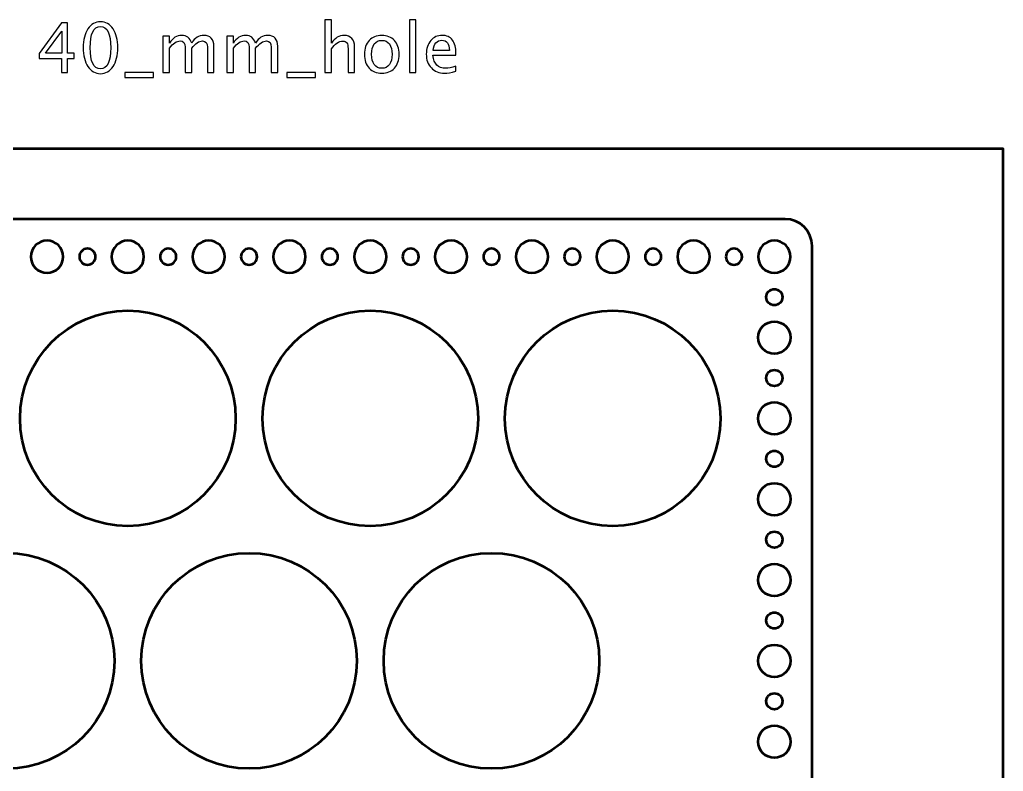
# Model space of a CAD drawing. Header units: centimetres. Extents: x -44 to 44, y -29.8 to 29.1.
# Drawn here: x 25.74 to 44, y 12.2 to 26.15 of the extents above; entities that cross this region are included whole.
import ezdxf

# ---------------------------------------------------------------- set-up
doc = ezdxf.new("R2010")
doc.units = ezdxf.units.CM
doc.header["$MEASUREMENT"] = 0
doc.layers.add('Layer 1', color=7, linetype='Continuous')

msp = doc.modelspace()

# ---------------------------------------------------------------- linework, layer by layer
at = {"layer": 'Layer 1', "color": 4, "lineweight": 53}
msp.add_lwpolyline([(16, 0.25), (44, 0.25), (44, 23.75), (16, 23.75), (16, 0.25)], close=True, dxfattribs=at)
at = {"layer": 'Layer 1', "lineweight": 53}
for centre, major_axis in [((39.75, 21), (0, 0.15)), ((27.75005, 18.74995), (0, 2.00005)), ((32.25005, 18.74995), (0, 2.00005)), ((36.75005, 18.74995), (0, 2.00005)), ((39.75001, 20.24999), (0, 0.30001)), ((39.75, 19.5), (0, 0.15)), ((39.75001, 18.74999), (0, 0.30001)), ((39.75, 18), (0, 0.15)), ((39.75001, 17.24999), (0, 0.30001)), ((39.75, 16.5), (0, 0.15)), ((25.50005, 14.24995), (0, 2.00005)), ((30.00005, 14.24995), (0, 2.00005)), ((34.50005, 14.24995), (0, 2.00005)), ((39.75001, 15.74999), (0, 0.30001)), ((39.75, 15), (0, 0.15)), ((39.75001, 14.24999), (0, 0.30001)), ((39.75, 13.5), (0, 0.15)), ((39.75001, 12.74999), (0, 0.30001))]:
    msp.add_ellipse(centre, major_axis=major_axis, ratio=1, dxfattribs=at)
at = {"layer": 'Layer 1'}
for points, knots in [([(27.2423, 25.14758), (27.14599, 25.14758), (27.06831, 25.19182), (27.00947, 25.28008), (27.00947, 25.28008), (26.95041, 25.36835), (26.92099, 25.48477), (26.92099, 25.62955), (26.92099, 25.62955), (26.92099, 25.77433), (26.95041, 25.89074), (27.00947, 25.97901), (27.00947, 25.97901), (27.06831, 26.06727), (27.14599, 26.11151), (27.2423, 26.11151), (27.2423, 26.11151), (27.33903, 26.11151), (27.41671, 26.06748), (27.47556, 25.97943), (27.47556, 25.97943), (27.53419, 25.89138), (27.56361, 25.77475), (27.56361, 25.62955), (27.56361, 25.62955), (27.56361, 25.48477), (27.53419, 25.36835), (27.47556, 25.28008), (27.47556, 25.28008), (27.41671, 25.19182), (27.33903, 25.14758), (27.2423, 25.14758)], [0, 0, 0, 0, 0.11111111, 0.11111111, 0.11111111, 0.11111111, 0.22222222, 0.22222222, 0.22222222, 0.22222222, 0.33333333, 0.33333333, 0.33333333, 0.33333333, 0.44444444, 0.44444444, 0.44444444, 0.44444444, 0.55555556, 0.55555556, 0.55555556, 0.55555556, 0.66666667, 0.66666667, 0.66666667, 0.66666667, 0.77777778, 0.77777778, 0.77777778, 0.77777778, 1, 1, 1, 1]), ([(31.40748, 25.17044), (31.40748, 25.17044), (31.40748, 26.14961), (31.40748, 26.14961), (31.40748, 26.14961), (31.40748, 26.14961), (31.5294, 26.14961), (31.5294, 26.14961), (31.5294, 26.14961), (31.5294, 26.14961), (31.5294, 25.71633), (31.5294, 25.71633), (31.5294, 25.71633), (31.59396, 25.81052), (31.67312, 25.85751), (31.76668, 25.85751), (31.76668, 25.85751), (31.82552, 25.85751), (31.8723, 25.8391), (31.9068, 25.80205), (31.9068, 25.80205), (31.9413, 25.76522), (31.95866, 25.71548), (31.95866, 25.65325), (31.95866, 25.65325), (31.95866, 25.65325), (31.95866, 25.17044), (31.95866, 25.17044), (31.95866, 25.17044), (31.95866, 25.17044), (31.83674, 25.17044), (31.83674, 25.17044), (31.83674, 25.17044), (31.83674, 25.17044), (31.83674, 25.61346), (31.83674, 25.61346), (31.83674, 25.61346), (31.83674, 25.66341), (31.82933, 25.69897), (31.81473, 25.72014), (31.81473, 25.72014), (31.79991, 25.74152), (31.77557, 25.7521), (31.74149, 25.7521), (31.74149, 25.7521), (31.66656, 25.7521), (31.59586, 25.70321), (31.5294, 25.60542), (31.5294, 25.60542), (31.5294, 25.60542), (31.5294, 25.17044), (31.5294, 25.17044), (31.5294, 25.17044), (31.5294, 25.17044), (31.40748, 25.17044), (31.40748, 25.17044)], [0, 0, 0, 0, 0.06666667, 0.06666667, 0.06666667, 0.06666667, 0.13333333, 0.13333333, 0.13333333, 0.13333333, 0.2, 0.2, 0.2, 0.2, 0.26666667, 0.26666667, 0.26666667, 0.26666667, 0.33333333, 0.33333333, 0.33333333, 0.33333333, 0.4, 0.4, 0.4, 0.4, 0.46666667, 0.46666667, 0.46666667, 0.46666667, 0.53333333, 0.53333333, 0.53333333, 0.53333333, 0.6, 0.6, 0.6, 0.6, 0.66666667, 0.66666667, 0.66666667, 0.66666667, 0.73333333, 0.73333333, 0.73333333, 0.73333333, 0.8, 0.8, 0.8, 0.8, 0.86666667, 0.86666667, 0.86666667, 0.86666667, 1, 1, 1, 1]), ([(32.97593, 25.17044), (32.97593, 25.17044), (32.97593, 26.14961), (32.97593, 26.14961), (32.97593, 26.14961), (32.97593, 26.14961), (33.09785, 26.14961), (33.09785, 26.14961), (33.09785, 26.14961), (33.09785, 26.14961), (33.09785, 25.17044), (33.09785, 25.17044), (33.09785, 25.17044), (33.09785, 25.17044), (32.97593, 25.17044), (32.97593, 25.17044)], [0, 0, 0, 0, 0.2, 0.2, 0.2, 0.2, 0.4, 0.4, 0.4, 0.4, 0.6, 0.6, 0.6, 0.6, 1, 1, 1, 1]), ([(26.51671, 25.17044), (26.51671, 25.17044), (26.51671, 25.43079), (26.51671, 25.43079), (26.51671, 25.43079), (26.51671, 25.43079), (26.10269, 25.43079), (26.10269, 25.43079), (26.10269, 25.43079), (26.10269, 25.43079), (26.10269, 25.5235), (26.10269, 25.5235), (26.10269, 25.5235), (26.10269, 25.5235), (26.51671, 26.08865), (26.51671, 26.08865), (26.51671, 26.08865), (26.51671, 26.08865), (26.63101, 26.08865), (26.63101, 26.08865), (26.63101, 26.08865), (26.63101, 26.08865), (26.63101, 25.53112), (26.63101, 25.53112), (26.63101, 25.53112), (26.63101, 25.53112), (26.7542, 25.53112), (26.7542, 25.53112), (26.7542, 25.53112), (26.7542, 25.53112), (26.7542, 25.43079), (26.7542, 25.43079), (26.7542, 25.43079), (26.7542, 25.43079), (26.63101, 25.43079), (26.63101, 25.43079), (26.63101, 25.43079), (26.63101, 25.43079), (26.63101, 25.17044), (26.63101, 25.17044), (26.63101, 25.17044), (26.63101, 25.17044), (26.51671, 25.17044), (26.51671, 25.17044)], [0, 0, 0, 0, 0.08333333, 0.08333333, 0.08333333, 0.08333333, 0.16666667, 0.16666667, 0.16666667, 0.16666667, 0.25, 0.25, 0.25, 0.25, 0.33333333, 0.33333333, 0.33333333, 0.33333333, 0.41666667, 0.41666667, 0.41666667, 0.41666667, 0.5, 0.5, 0.5, 0.5, 0.58333333, 0.58333333, 0.58333333, 0.58333333, 0.66666667, 0.66666667, 0.66666667, 0.66666667, 0.75, 0.75, 0.75, 0.75, 0.83333333, 0.83333333, 0.83333333, 0.83333333, 1, 1, 1, 1]), ([(26.22313, 25.53112), (26.22313, 25.53112), (26.52433, 25.53112), (26.52433, 25.53112), (26.52433, 25.53112), (26.52433, 25.53112), (26.52433, 25.93794), (26.52433, 25.93794), (26.52433, 25.93794), (26.52433, 25.93794), (26.22313, 25.53112), (26.22313, 25.53112)], [0, 0, 0, 0, 0.25, 0.25, 0.25, 0.25, 0.5, 0.5, 0.5, 0.5, 1, 1, 1, 1]), ([(27.24209, 25.23902), (27.3693, 25.23902), (27.4328, 25.3692), (27.4328, 25.62955), (27.4328, 25.62955), (27.4328, 25.8899), (27.3693, 26.02007), (27.24209, 26.02007), (27.24209, 26.02007), (27.1153, 26.02007), (27.0518, 25.8899), (27.0518, 25.62955), (27.0518, 25.62955), (27.0518, 25.3692), (27.1153, 25.23902), (27.24209, 25.23902)], [0, 0, 0, 0, 0.2, 0.2, 0.2, 0.2, 0.4, 0.4, 0.4, 0.4, 0.6, 0.6, 0.6, 0.6, 1, 1, 1, 1]), ([(28.40096, 25.17044), (28.40096, 25.17044), (28.40096, 25.84354), (28.40096, 25.84354), (28.40096, 25.84354), (28.40096, 25.84354), (28.52288, 25.84354), (28.52288, 25.84354), (28.52288, 25.84354), (28.52288, 25.84354), (28.52288, 25.71633), (28.52288, 25.71633), (28.52288, 25.71633), (28.58236, 25.81052), (28.65856, 25.85751), (28.7519, 25.85751), (28.7519, 25.85751), (28.84186, 25.85751), (28.90303, 25.81052), (28.93563, 25.71633), (28.93563, 25.71633), (28.99342, 25.81137), (29.06877, 25.85878), (29.16127, 25.85878), (29.16127, 25.85878), (29.22032, 25.85878), (29.26625, 25.84142), (29.29906, 25.8065), (29.29906, 25.8065), (29.33187, 25.77157), (29.34838, 25.72268), (29.34838, 25.65981), (29.34838, 25.65981), (29.34838, 25.65981), (29.34838, 25.17044), (29.34838, 25.17044), (29.34838, 25.17044), (29.34838, 25.17044), (29.22646, 25.17044), (29.22646, 25.17044), (29.22646, 25.17044), (29.22646, 25.17044), (29.22646, 25.63971), (29.22646, 25.63971), (29.22646, 25.63971), (29.22646, 25.71633), (29.19598, 25.75464), (29.13502, 25.75464), (29.13502, 25.75464), (29.07173, 25.75464), (29.00527, 25.70998), (28.93563, 25.62044), (28.93563, 25.62044), (28.93563, 25.62044), (28.93563, 25.17044), (28.93563, 25.17044), (28.93563, 25.17044), (28.93563, 25.17044), (28.81371, 25.17044), (28.81371, 25.17044), (28.81371, 25.17044), (28.81371, 25.17044), (28.81371, 25.64013), (28.81371, 25.64013), (28.81371, 25.64013), (28.81371, 25.71739), (28.78281, 25.75591), (28.72079, 25.75591), (28.72079, 25.75591), (28.65919, 25.75591), (28.59315, 25.71104), (28.52288, 25.62108), (28.52288, 25.62108), (28.52288, 25.62108), (28.52288, 25.17044), (28.52288, 25.17044), (28.52288, 25.17044), (28.52288, 25.17044), (28.40096, 25.17044), (28.40096, 25.17044)], [0, 0, 0, 0, 0.04761905, 0.04761905, 0.04761905, 0.04761905, 0.0952381, 0.0952381, 0.0952381, 0.0952381, 0.14285714, 0.14285714, 0.14285714, 0.14285714, 0.19047619, 0.19047619, 0.19047619, 0.19047619, 0.23809524, 0.23809524, 0.23809524, 0.23809524, 0.28571429, 0.28571429, 0.28571429, 0.28571429, 0.33333333, 0.33333333, 0.33333333, 0.33333333, 0.38095238, 0.38095238, 0.38095238, 0.38095238, 0.42857143, 0.42857143, 0.42857143, 0.42857143, 0.47619048, 0.47619048, 0.47619048, 0.47619048, 0.52380952, 0.52380952, 0.52380952, 0.52380952, 0.57142857, 0.57142857, 0.57142857, 0.57142857, 0.61904762, 0.61904762, 0.61904762, 0.61904762, 0.66666667, 0.66666667, 0.66666667, 0.66666667, 0.71428571, 0.71428571, 0.71428571, 0.71428571, 0.76190476, 0.76190476, 0.76190476, 0.76190476, 0.80952381, 0.80952381, 0.80952381, 0.80952381, 0.85714286, 0.85714286, 0.85714286, 0.85714286, 0.9047619, 0.9047619, 0.9047619, 0.9047619, 1, 1, 1, 1]), ([(29.58672, 25.17044), (29.58672, 25.17044), (29.58672, 25.84354), (29.58672, 25.84354), (29.58672, 25.84354), (29.58672, 25.84354), (29.70864, 25.84354), (29.70864, 25.84354), (29.70864, 25.84354), (29.70864, 25.84354), (29.70864, 25.71633), (29.70864, 25.71633), (29.70864, 25.71633), (29.76812, 25.81052), (29.84432, 25.85751), (29.93766, 25.85751), (29.93766, 25.85751), (30.02762, 25.85751), (30.08879, 25.81052), (30.12139, 25.71633), (30.12139, 25.71633), (30.17918, 25.81137), (30.25453, 25.85878), (30.34703, 25.85878), (30.34703, 25.85878), (30.40608, 25.85878), (30.45201, 25.84142), (30.48482, 25.8065), (30.48482, 25.8065), (30.51763, 25.77157), (30.53414, 25.72268), (30.53414, 25.65981), (30.53414, 25.65981), (30.53414, 25.65981), (30.53414, 25.17044), (30.53414, 25.17044), (30.53414, 25.17044), (30.53414, 25.17044), (30.41222, 25.17044), (30.41222, 25.17044), (30.41222, 25.17044), (30.41222, 25.17044), (30.41222, 25.63971), (30.41222, 25.63971), (30.41222, 25.63971), (30.41222, 25.71633), (30.38174, 25.75464), (30.32078, 25.75464), (30.32078, 25.75464), (30.25749, 25.75464), (30.19103, 25.70998), (30.12139, 25.62044), (30.12139, 25.62044), (30.12139, 25.62044), (30.12139, 25.17044), (30.12139, 25.17044), (30.12139, 25.17044), (30.12139, 25.17044), (29.99947, 25.17044), (29.99947, 25.17044), (29.99947, 25.17044), (29.99947, 25.17044), (29.99947, 25.64013), (29.99947, 25.64013), (29.99947, 25.64013), (29.99947, 25.71739), (29.96857, 25.75591), (29.90655, 25.75591), (29.90655, 25.75591), (29.84495, 25.75591), (29.77891, 25.71104), (29.70864, 25.62108), (29.70864, 25.62108), (29.70864, 25.62108), (29.70864, 25.17044), (29.70864, 25.17044), (29.70864, 25.17044), (29.70864, 25.17044), (29.58672, 25.17044), (29.58672, 25.17044)], [0, 0, 0, 0, 0.04761905, 0.04761905, 0.04761905, 0.04761905, 0.0952381, 0.0952381, 0.0952381, 0.0952381, 0.14285714, 0.14285714, 0.14285714, 0.14285714, 0.19047619, 0.19047619, 0.19047619, 0.19047619, 0.23809524, 0.23809524, 0.23809524, 0.23809524, 0.28571429, 0.28571429, 0.28571429, 0.28571429, 0.33333333, 0.33333333, 0.33333333, 0.33333333, 0.38095238, 0.38095238, 0.38095238, 0.38095238, 0.42857143, 0.42857143, 0.42857143, 0.42857143, 0.47619048, 0.47619048, 0.47619048, 0.47619048, 0.52380952, 0.52380952, 0.52380952, 0.52380952, 0.57142857, 0.57142857, 0.57142857, 0.57142857, 0.61904762, 0.61904762, 0.61904762, 0.61904762, 0.66666667, 0.66666667, 0.66666667, 0.66666667, 0.71428571, 0.71428571, 0.71428571, 0.71428571, 0.76190476, 0.76190476, 0.76190476, 0.76190476, 0.80952381, 0.80952381, 0.80952381, 0.80952381, 0.85714286, 0.85714286, 0.85714286, 0.85714286, 0.9047619, 0.9047619, 0.9047619, 0.9047619, 1, 1, 1, 1]), ([(32.4637, 25.1552), (32.36485, 25.1552), (32.28654, 25.18674), (32.22896, 25.24982), (32.22896, 25.24982), (32.17118, 25.31289), (32.14239, 25.39862), (32.14239, 25.50678), (32.14239, 25.50678), (32.14239, 25.61473), (32.17118, 25.70024), (32.22896, 25.76311), (32.22896, 25.76311), (32.28654, 25.82597), (32.36485, 25.85751), (32.4637, 25.85751), (32.4637, 25.85751), (32.56255, 25.85751), (32.64087, 25.82597), (32.69844, 25.76311), (32.69844, 25.76311), (32.75622, 25.70024), (32.78501, 25.61473), (32.78501, 25.50678), (32.78501, 25.50678), (32.78501, 25.39862), (32.75622, 25.31289), (32.69844, 25.24982), (32.69844, 25.24982), (32.64087, 25.18674), (32.56255, 25.1552), (32.4637, 25.1552)], [0, 0, 0, 0, 0.11111111, 0.11111111, 0.11111111, 0.11111111, 0.22222222, 0.22222222, 0.22222222, 0.22222222, 0.33333333, 0.33333333, 0.33333333, 0.33333333, 0.44444444, 0.44444444, 0.44444444, 0.44444444, 0.55555556, 0.55555556, 0.55555556, 0.55555556, 0.66666667, 0.66666667, 0.66666667, 0.66666667, 0.77777778, 0.77777778, 0.77777778, 0.77777778, 1, 1, 1, 1]), ([(32.46349, 25.24664), (32.52381, 25.24664), (32.5708, 25.26929), (32.60425, 25.3148), (32.60425, 25.3148), (32.63748, 25.36009), (32.6542, 25.42423), (32.6542, 25.50678), (32.6542, 25.50678), (32.6542, 25.58912), (32.63748, 25.65304), (32.60425, 25.69834), (32.60425, 25.69834), (32.5708, 25.74342), (32.52381, 25.76607), (32.46349, 25.76607), (32.46349, 25.76607), (32.40295, 25.76607), (32.35596, 25.74342), (32.32294, 25.69834), (32.32294, 25.69834), (32.28971, 25.65304), (32.2732, 25.58912), (32.2732, 25.50678), (32.2732, 25.50678), (32.2732, 25.42423), (32.28971, 25.36009), (32.32294, 25.3148), (32.32294, 25.3148), (32.35596, 25.26929), (32.40295, 25.24664), (32.46349, 25.24664)], [0, 0, 0, 0, 0.11111111, 0.11111111, 0.11111111, 0.11111111, 0.22222222, 0.22222222, 0.22222222, 0.22222222, 0.33333333, 0.33333333, 0.33333333, 0.33333333, 0.44444444, 0.44444444, 0.44444444, 0.44444444, 0.55555556, 0.55555556, 0.55555556, 0.55555556, 0.66666667, 0.66666667, 0.66666667, 0.66666667, 0.77777778, 0.77777778, 0.77777778, 0.77777778, 1, 1, 1, 1]), ([(33.83699, 25.19203), (33.75508, 25.16748), (33.68501, 25.1552), (33.62659, 25.1552), (33.62659, 25.1552), (33.5269, 25.1552), (33.44583, 25.18822), (33.38339, 25.25405), (33.38339, 25.25405), (33.32095, 25.31988), (33.28962, 25.40518), (33.28962, 25.51017), (33.28962, 25.51017), (33.28962, 25.61198), (33.31714, 25.69559), (33.37238, 25.76099), (33.37238, 25.76099), (33.42763, 25.82618), (33.49832, 25.85878), (33.58447, 25.85878), (33.58447, 25.85878), (33.66596, 25.85878), (33.72904, 25.82978), (33.77349, 25.77179), (33.77349, 25.77179), (33.81794, 25.71379), (33.84017, 25.63166), (33.84017, 25.52519), (33.84017, 25.52519), (33.84017, 25.52519), (33.83953, 25.48794), (33.83953, 25.48794), (33.83953, 25.48794), (33.83953, 25.48794), (33.41408, 25.48794), (33.41408, 25.48794), (33.41408, 25.48794), (33.43186, 25.32707), (33.51039, 25.24664), (33.64945, 25.24664), (33.64945, 25.24664), (33.70047, 25.24664), (33.76291, 25.26103), (33.83699, 25.28982), (33.83699, 25.28982), (33.83699, 25.28982), (33.83699, 25.19203), (33.83699, 25.19203)], [0, 0, 0, 0, 0.07692308, 0.07692308, 0.07692308, 0.07692308, 0.15384615, 0.15384615, 0.15384615, 0.15384615, 0.23076923, 0.23076923, 0.23076923, 0.23076923, 0.30769231, 0.30769231, 0.30769231, 0.30769231, 0.38461538, 0.38461538, 0.38461538, 0.38461538, 0.46153846, 0.46153846, 0.46153846, 0.46153846, 0.53846154, 0.53846154, 0.53846154, 0.53846154, 0.61538462, 0.61538462, 0.61538462, 0.61538462, 0.69230769, 0.69230769, 0.69230769, 0.69230769, 0.76923077, 0.76923077, 0.76923077, 0.76923077, 0.84615385, 0.84615385, 0.84615385, 0.84615385, 1, 1, 1, 1]), ([(33.42043, 25.57938), (33.42043, 25.57938), (33.71761, 25.57938), (33.71761, 25.57938), (33.71761, 25.57938), (33.71761, 25.70469), (33.67083, 25.76734), (33.57749, 25.76734), (33.57749, 25.76734), (33.48351, 25.76734), (33.43123, 25.70469), (33.42043, 25.57938)], [0, 0, 0, 0, 0.25, 0.25, 0.25, 0.25, 0.5, 0.5, 0.5, 0.5, 1, 1, 1, 1]), ([(27.69738, 25.079), (27.69738, 25.079), (27.69738, 25.17044), (27.69738, 25.17044), (27.69738, 25.17044), (27.69738, 25.17044), (28.2257, 25.17044), (28.2257, 25.17044), (28.2257, 25.17044), (28.2257, 25.17044), (28.2257, 25.079), (28.2257, 25.079), (28.2257, 25.079), (28.2257, 25.079), (27.69738, 25.079), (27.69738, 25.079)], [0, 0, 0, 0, 0.2, 0.2, 0.2, 0.2, 0.4, 0.4, 0.4, 0.4, 0.6, 0.6, 0.6, 0.6, 1, 1, 1, 1]), ([(30.7039, 25.079), (30.7039, 25.079), (30.7039, 25.17044), (30.7039, 25.17044), (30.7039, 25.17044), (30.7039, 25.17044), (31.23222, 25.17044), (31.23222, 25.17044), (31.23222, 25.17044), (31.23222, 25.17044), (31.23222, 25.079), (31.23222, 25.079), (31.23222, 25.079), (31.23222, 25.079), (30.7039, 25.079), (30.7039, 25.079)], [0, 0, 0, 0, 0.2, 0.2, 0.2, 0.2, 0.4, 0.4, 0.4, 0.4, 0.6, 0.6, 0.6, 0.6, 1, 1, 1, 1])]:
    msp.add_open_spline(points, degree=3, knots=knots, dxfattribs=at)
at = {"layer": 'Layer 1', "lineweight": 53}
for points, knots in [([(19.55, 2.05), (19.55, 2.05), (19.55, 21.95), (19.55, 21.95), (19.55, 21.95), (19.55, 22.22614), (19.77386, 22.45), (20.05, 22.45), (20.05, 22.45), (20.05, 22.45), (39.95, 22.45), (39.95, 22.45), (39.95, 22.45), (40.22614, 22.45), (40.45, 22.22614), (40.45, 21.95), (40.45, 21.95), (40.45, 21.95), (40.45, 2.05), (40.45, 2.05), (40.45, 2.05), (40.45, 1.77386), (40.22614, 1.55), (39.95, 1.55), (39.95, 1.55), (39.95, 1.55), (20.05, 1.55), (20.05, 1.55), (20.05, 1.55), (19.77386, 1.55), (19.55, 1.77386), (19.55, 2.05)], [0, 0, 0, 0, 0.11111111, 0.11111111, 0.11111111, 0.11111111, 0.22222222, 0.22222222, 0.22222222, 0.22222222, 0.33333333, 0.33333333, 0.33333333, 0.33333333, 0.44444444, 0.44444444, 0.44444444, 0.44444444, 0.55555556, 0.55555556, 0.55555556, 0.55555556, 0.66666667, 0.66666667, 0.66666667, 0.66666667, 0.77777778, 0.77777778, 0.77777778, 0.77777778, 1, 1, 1, 1]), ([(25.95, 21.75), (25.95, 21.91569), (26.08431, 22.05), (26.25, 22.05), (26.25, 22.05), (26.41569, 22.05), (26.55, 21.91569), (26.55, 21.75), (26.55, 21.75), (26.55, 21.58431), (26.41569, 21.45), (26.25, 21.45), (26.25, 21.45), (26.08431, 21.45), (25.95, 21.58431), (25.95, 21.75)], [0, 0, 0, 0, 0.2, 0.2, 0.2, 0.2, 0.4, 0.4, 0.4, 0.4, 0.6, 0.6, 0.6, 0.6, 1, 1, 1, 1]), ([(27.45, 21.75), (27.45, 21.91569), (27.58431, 22.05), (27.75, 22.05), (27.75, 22.05), (27.91569, 22.05), (28.05, 21.91569), (28.05, 21.75), (28.05, 21.75), (28.05, 21.58431), (27.91569, 21.45), (27.75, 21.45), (27.75, 21.45), (27.58431, 21.45), (27.45, 21.58431), (27.45, 21.75)], [0, 0, 0, 0, 0.2, 0.2, 0.2, 0.2, 0.4, 0.4, 0.4, 0.4, 0.6, 0.6, 0.6, 0.6, 1, 1, 1, 1]), ([(28.95, 21.75), (28.95, 21.91569), (29.08431, 22.05), (29.25, 22.05), (29.25, 22.05), (29.41569, 22.05), (29.55, 21.91569), (29.55, 21.75), (29.55, 21.75), (29.55, 21.58431), (29.41569, 21.45), (29.25, 21.45), (29.25, 21.45), (29.08431, 21.45), (28.95, 21.58431), (28.95, 21.75)], [0, 0, 0, 0, 0.2, 0.2, 0.2, 0.2, 0.4, 0.4, 0.4, 0.4, 0.6, 0.6, 0.6, 0.6, 1, 1, 1, 1]), ([(30.45, 21.75), (30.45, 21.91569), (30.58431, 22.05), (30.75, 22.05), (30.75, 22.05), (30.91569, 22.05), (31.05, 21.91569), (31.05, 21.75), (31.05, 21.75), (31.05, 21.58431), (30.91569, 21.45), (30.75, 21.45), (30.75, 21.45), (30.58431, 21.45), (30.45, 21.58431), (30.45, 21.75)], [0, 0, 0, 0, 0.2, 0.2, 0.2, 0.2, 0.4, 0.4, 0.4, 0.4, 0.6, 0.6, 0.6, 0.6, 1, 1, 1, 1]), ([(31.95, 21.75), (31.95, 21.91569), (32.08431, 22.05), (32.25, 22.05), (32.25, 22.05), (32.41569, 22.05), (32.55, 21.91569), (32.55, 21.75), (32.55, 21.75), (32.55, 21.58431), (32.41569, 21.45), (32.25, 21.45), (32.25, 21.45), (32.08431, 21.45), (31.95, 21.58431), (31.95, 21.75)], [0, 0, 0, 0, 0.2, 0.2, 0.2, 0.2, 0.4, 0.4, 0.4, 0.4, 0.6, 0.6, 0.6, 0.6, 1, 1, 1, 1]), ([(33.45, 21.75), (33.45, 21.91569), (33.58431, 22.05), (33.75, 22.05), (33.75, 22.05), (33.91569, 22.05), (34.05, 21.91569), (34.05, 21.75), (34.05, 21.75), (34.05, 21.58431), (33.91569, 21.45), (33.75, 21.45), (33.75, 21.45), (33.58431, 21.45), (33.45, 21.58431), (33.45, 21.75)], [0, 0, 0, 0, 0.2, 0.2, 0.2, 0.2, 0.4, 0.4, 0.4, 0.4, 0.6, 0.6, 0.6, 0.6, 1, 1, 1, 1]), ([(34.95, 21.75), (34.95, 21.91569), (35.08431, 22.05), (35.25, 22.05), (35.25, 22.05), (35.41569, 22.05), (35.55, 21.91569), (35.55, 21.75), (35.55, 21.75), (35.55, 21.58431), (35.41569, 21.45), (35.25, 21.45), (35.25, 21.45), (35.08431, 21.45), (34.95, 21.58431), (34.95, 21.75)], [0, 0, 0, 0, 0.2, 0.2, 0.2, 0.2, 0.4, 0.4, 0.4, 0.4, 0.6, 0.6, 0.6, 0.6, 1, 1, 1, 1]), ([(36.45, 21.75), (36.45, 21.91569), (36.58431, 22.05), (36.75, 22.05), (36.75, 22.05), (36.91569, 22.05), (37.05, 21.91569), (37.05, 21.75), (37.05, 21.75), (37.05, 21.58431), (36.91569, 21.45), (36.75, 21.45), (36.75, 21.45), (36.58431, 21.45), (36.45, 21.58431), (36.45, 21.75)], [0, 0, 0, 0, 0.2, 0.2, 0.2, 0.2, 0.4, 0.4, 0.4, 0.4, 0.6, 0.6, 0.6, 0.6, 1, 1, 1, 1]), ([(37.95, 21.75), (37.95, 21.91569), (38.08431, 22.05), (38.25, 22.05), (38.25, 22.05), (38.41569, 22.05), (38.55, 21.91569), (38.55, 21.75), (38.55, 21.75), (38.55, 21.58431), (38.41569, 21.45), (38.25, 21.45), (38.25, 21.45), (38.08431, 21.45), (37.95, 21.58431), (37.95, 21.75)], [0, 0, 0, 0, 0.2, 0.2, 0.2, 0.2, 0.4, 0.4, 0.4, 0.4, 0.6, 0.6, 0.6, 0.6, 1, 1, 1, 1]), ([(39.45, 21.75), (39.45, 21.91569), (39.58431, 22.05), (39.75, 22.05), (39.75, 22.05), (39.91569, 22.05), (40.05, 21.91569), (40.05, 21.75), (40.05, 21.75), (40.05, 21.58431), (39.91569, 21.45), (39.75, 21.45), (39.75, 21.45), (39.58431, 21.45), (39.45, 21.58431), (39.45, 21.75)], [0, 0, 0, 0, 0.2, 0.2, 0.2, 0.2, 0.4, 0.4, 0.4, 0.4, 0.6, 0.6, 0.6, 0.6, 1, 1, 1, 1]), ([(26.85, 21.75), (26.85, 21.83284), (26.91716, 21.9), (27, 21.9), (27, 21.9), (27.08284, 21.9), (27.15, 21.83284), (27.15, 21.75), (27.15, 21.75), (27.15, 21.66716), (27.08284, 21.6), (27, 21.6), (27, 21.6), (26.91716, 21.6), (26.85, 21.66716), (26.85, 21.75)], [0, 0, 0, 0, 0.2, 0.2, 0.2, 0.2, 0.4, 0.4, 0.4, 0.4, 0.6, 0.6, 0.6, 0.6, 1, 1, 1, 1]), ([(28.35, 21.75), (28.35, 21.83284), (28.41716, 21.9), (28.5, 21.9), (28.5, 21.9), (28.58284, 21.9), (28.65, 21.83284), (28.65, 21.75), (28.65, 21.75), (28.65, 21.66716), (28.58284, 21.6), (28.5, 21.6), (28.5, 21.6), (28.41716, 21.6), (28.35, 21.66716), (28.35, 21.75)], [0, 0, 0, 0, 0.2, 0.2, 0.2, 0.2, 0.4, 0.4, 0.4, 0.4, 0.6, 0.6, 0.6, 0.6, 1, 1, 1, 1]), ([(29.85, 21.75), (29.85, 21.83284), (29.91716, 21.9), (30, 21.9), (30, 21.9), (30.08284, 21.9), (30.15, 21.83284), (30.15, 21.75), (30.15, 21.75), (30.15, 21.66716), (30.08284, 21.6), (30, 21.6), (30, 21.6), (29.91716, 21.6), (29.85, 21.66716), (29.85, 21.75)], [0, 0, 0, 0, 0.2, 0.2, 0.2, 0.2, 0.4, 0.4, 0.4, 0.4, 0.6, 0.6, 0.6, 0.6, 1, 1, 1, 1]), ([(31.35, 21.75), (31.35, 21.83284), (31.41716, 21.9), (31.5, 21.9), (31.5, 21.9), (31.58284, 21.9), (31.65, 21.83284), (31.65, 21.75), (31.65, 21.75), (31.65, 21.66716), (31.58284, 21.6), (31.5, 21.6), (31.5, 21.6), (31.41716, 21.6), (31.35, 21.66716), (31.35, 21.75)], [0, 0, 0, 0, 0.2, 0.2, 0.2, 0.2, 0.4, 0.4, 0.4, 0.4, 0.6, 0.6, 0.6, 0.6, 1, 1, 1, 1]), ([(32.85, 21.75), (32.85, 21.83284), (32.91716, 21.9), (33, 21.9), (33, 21.9), (33.08284, 21.9), (33.15, 21.83284), (33.15, 21.75), (33.15, 21.75), (33.15, 21.66716), (33.08284, 21.6), (33, 21.6), (33, 21.6), (32.91716, 21.6), (32.85, 21.66716), (32.85, 21.75)], [0, 0, 0, 0, 0.2, 0.2, 0.2, 0.2, 0.4, 0.4, 0.4, 0.4, 0.6, 0.6, 0.6, 0.6, 1, 1, 1, 1]), ([(34.35, 21.75), (34.35, 21.83284), (34.41716, 21.9), (34.5, 21.9), (34.5, 21.9), (34.58284, 21.9), (34.65, 21.83284), (34.65, 21.75), (34.65, 21.75), (34.65, 21.66716), (34.58284, 21.6), (34.5, 21.6), (34.5, 21.6), (34.41716, 21.6), (34.35, 21.66716), (34.35, 21.75)], [0, 0, 0, 0, 0.2, 0.2, 0.2, 0.2, 0.4, 0.4, 0.4, 0.4, 0.6, 0.6, 0.6, 0.6, 1, 1, 1, 1]), ([(35.85, 21.75), (35.85, 21.83284), (35.91716, 21.9), (36, 21.9), (36, 21.9), (36.08284, 21.9), (36.15, 21.83284), (36.15, 21.75), (36.15, 21.75), (36.15, 21.66716), (36.08284, 21.6), (36, 21.6), (36, 21.6), (35.91716, 21.6), (35.85, 21.66716), (35.85, 21.75)], [0, 0, 0, 0, 0.2, 0.2, 0.2, 0.2, 0.4, 0.4, 0.4, 0.4, 0.6, 0.6, 0.6, 0.6, 1, 1, 1, 1]), ([(37.35, 21.75), (37.35, 21.83284), (37.41716, 21.9), (37.5, 21.9), (37.5, 21.9), (37.58284, 21.9), (37.65, 21.83284), (37.65, 21.75), (37.65, 21.75), (37.65, 21.66716), (37.58284, 21.6), (37.5, 21.6), (37.5, 21.6), (37.41716, 21.6), (37.35, 21.66716), (37.35, 21.75)], [0, 0, 0, 0, 0.2, 0.2, 0.2, 0.2, 0.4, 0.4, 0.4, 0.4, 0.6, 0.6, 0.6, 0.6, 1, 1, 1, 1]), ([(38.85, 21.75), (38.85, 21.83284), (38.91716, 21.9), (39, 21.9), (39, 21.9), (39.08284, 21.9), (39.15, 21.83284), (39.15, 21.75), (39.15, 21.75), (39.15, 21.66716), (39.08284, 21.6), (39, 21.6), (39, 21.6), (38.91716, 21.6), (38.85, 21.66716), (38.85, 21.75)], [0, 0, 0, 0, 0.2, 0.2, 0.2, 0.2, 0.4, 0.4, 0.4, 0.4, 0.6, 0.6, 0.6, 0.6, 1, 1, 1, 1])]:
    msp.add_open_spline(points, degree=3, knots=knots, dxfattribs=at)

doc.saveas('drawing.dxf')
